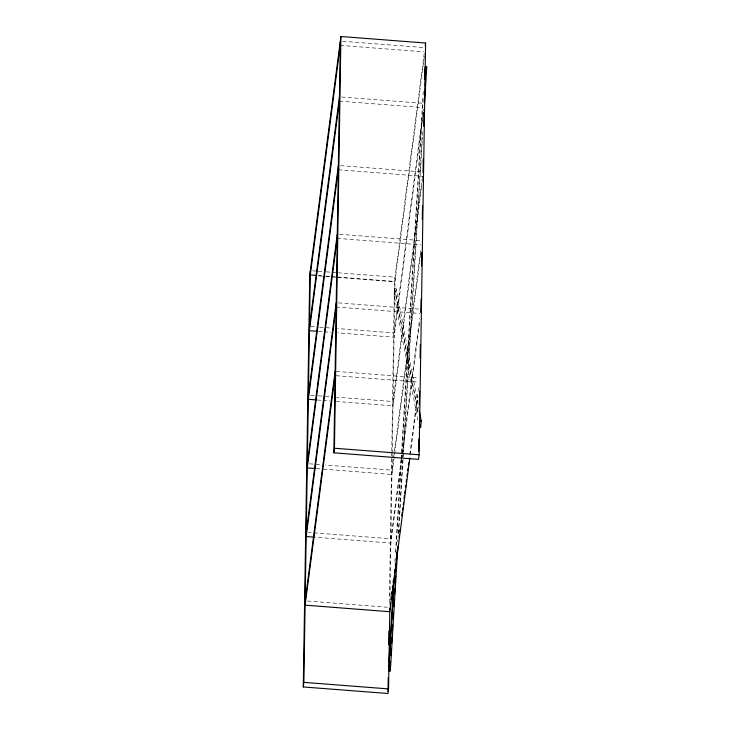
<?xml version="1.0" encoding="UTF-8"?>
<svg xmlns="http://www.w3.org/2000/svg" width="730" height="730" viewBox="0 0 730 730"><rect width="100%" height="100%" fill="white"/><g stroke="black" fill="none" stroke-linecap="round" stroke-linejoin="round"><path stroke-width="0.55" stroke-dasharray="3.65 2.74" d="M389.391 602.515L391.672 456.925M391.691 455.785L391.745 452.381M391.764 451.24L394.428 281.771L424.258 53.29M390.002 596.784L392.165 459.161M392.183 458.02L392.238 454.607M392.256 453.476L395.021 277.181L338.574 272.819M394.93 562.219L395.14 558.806M395.55 551.98L401.099 459.845M401.171 458.705L423.363 90.173M395.897 552.482L396.034 550.21M396.308 545.657L401.445 460.347M401.856 453.531L423.373 96.36M397.731 541.861L397.868 539.589M398.215 533.904L402.942 455.42M403.006 454.279L422.469 131.236M398.626 533.274L403.489 452.509M403.562 451.377L422.469 137.432M417.843 420.215L394.109 294.683L394.656 288.542L396.226 288.669L418.901 408.59M417.925 412.487L395.678 294.81L396.226 288.669M424.34 56.447L394.957 281.47L336.247 276.935M422.497 115.833L394.145 332.935L337.698 328.573M423.09 111.307L423.382 109.044M422.433 120.121L394.081 337.224L337.634 332.862M422.451 176.532L393.068 401.555L336.621 397.193M421.648 186.478L393.005 405.844L336.557 401.482M422.241 181.953L422.533 179.689M420.635 250.81L391.992 470.175L325.379 465.028M420.717 253.967L391.928 474.464L321.93 469.052M401.254 459.644L390.915 538.804L308.498 532.426M401.4 458.513L419.704 318.298M401.774 459.416L390.851 543.093L315.205 537.243M401.92 458.285L402.367 454.89M402.513 453.759L419.786 321.455M409.767 454.772L418.774 385.796M410.296 454.534L417.971 395.733M342.58 41.263L423.865 47.55M340.253 45.379L423.801 51.839M341.704 97.017L422.989 103.304M339.377 101.132L422.925 107.593M340.627 165.646L421.913 171.924M338.3 169.752L422.98 176.304M339.55 234.266L420.836 240.544M337.224 238.381L420.772 244.833M312.604 270.812L317.121 271.159M318.253 271.25L325.023 271.77M326.155 271.852L337.442 272.728M318.189 275.538L321.574 275.794M326.091 276.15L330.608 276.497M331.73 276.579L335.116 276.843M318.782 275.922L324.43 276.36M325.553 276.451L332.332 276.971M333.455 277.062L336.849 277.318M337.972 277.409L394.428 281.771M394.109 294.683L395.678 294.81M338.474 302.886L419.759 309.164M336.147 307.001L419.695 313.453M310.606 326.474L318.508 327.086M319.63 327.177L330.927 328.044M318.435 331.374L322.952 331.73M324.084 331.812L330.854 332.332M336.265 371.415L418.682 377.793M336.192 375.704L418.609 382.082M310.651 395.185L317.431 395.706M318.554 395.797L324.202 396.235M325.334 396.317L329.851 396.673M317.358 399.994L321.875 400.35M323.007 400.432L329.777 400.962M309.575 463.805L320.862 464.681M316.282 468.623L320.798 468.97M307.421 601.055L389.838 607.424M394.656 288.542L417.971 411.829"/><path stroke-width="1.09" d="M389.829 608.154L388.561 688.91L387.959 693.5L303.279 686.957L309.748 275.228L340.919 36.5L425.599 43.043L419.13 454.772L418.527 459.362L333.856 452.819L340.326 41.09M303.279 686.957L303.881 682.367L310.35 270.638M333.856 452.819L334.45 448.229L340.919 36.5M387.995 691.228L388.205 677.577M388.725 644.59L388.944 630.948M418.655 451.405L418.847 438.894M419.385 404.767L419.604 391.125M420.124 358.138L420.334 344.487M420.836 312.476L421.046 298.999M421.566 266.012L421.785 252.361M422.296 219.383L422.515 205.732M423.035 172.745L423.245 159.094M423.765 126.117L423.975 112.466L423.774 115.824M424.495 79.479L424.55 76.066M388.971 661.179L393.835 580.414M394.866 569.546L388.834 669.647L390.404 669.766L397.804 546.916M424.468 78.165L425.152 66.786L426.721 66.914L424.522 103.313M390.194 666.983L390.541 661.298M390.879 655.613L391.289 648.788M391.636 643.093L391.983 637.409M392.393 630.583L392.731 624.898M393.078 619.213L393.488 612.388M393.826 606.694L394.237 599.877M394.583 594.183L394.921 588.499M395.268 582.814L395.678 575.988M396.025 570.303L396.436 563.478M396.773 557.784L397.12 552.099M424.522 97.117L424.869 91.433M425.207 85.738L425.617 78.913M425.964 73.228L426.721 66.914M419.385 423.865L419.659 420.799L421.228 420.918L420.681 427.059L419.111 426.94M340.253 45.379L310.277 274.927L315.926 275.356M309.474 326.392L339.45 96.844M339.377 101.132L309.401 330.681L317.313 331.292M308.398 395.012L338.364 165.464M338.3 169.752L308.325 399.301L316.227 399.912M307.321 463.632L337.287 234.093M337.224 238.381L307.248 467.921L315.15 468.532M306.235 532.252L336.211 302.713M336.147 307.001L306.171 536.541L314.073 537.152M305.158 600.872L335.134 371.333M335.07 375.621L305.094 605.161L389.765 611.713L409.849 457.929M425.234 45.798L425.599 43.043M390.13 605.161L390.431 602.898M390.869 599.503L391.161 597.24M391.608 593.855L391.901 591.592M392.348 588.197L392.64 585.934M393.087 582.54L393.379 580.286M395.304 565.586L395.596 563.323M396.034 559.928L396.335 557.665M396.773 554.28L397.074 552.017M397.512 548.622L397.813 546.359M398.991 537.317L399.283 535.053M399.73 531.659L400.022 529.396M401.792 515.827L402.239 512.442M402.531 510.179L402.832 507.916M403.27 504.521L403.571 502.258M404.009 498.864L404.457 495.478M404.748 493.215L405.041 490.952M405.488 487.558L405.78 485.295M406.227 481.909L406.519 479.647M406.966 476.252L407.258 473.989M407.705 470.604L407.997 468.341M408.444 464.946L408.736 462.683M390.404 669.766L389.92 671.536L388.351 671.408M334.45 448.229L419.13 454.772M303.881 682.367L388.561 688.91M419.321 410.826L421.228 420.918M420.261 424.814L420.681 427.059"/></g></svg>
